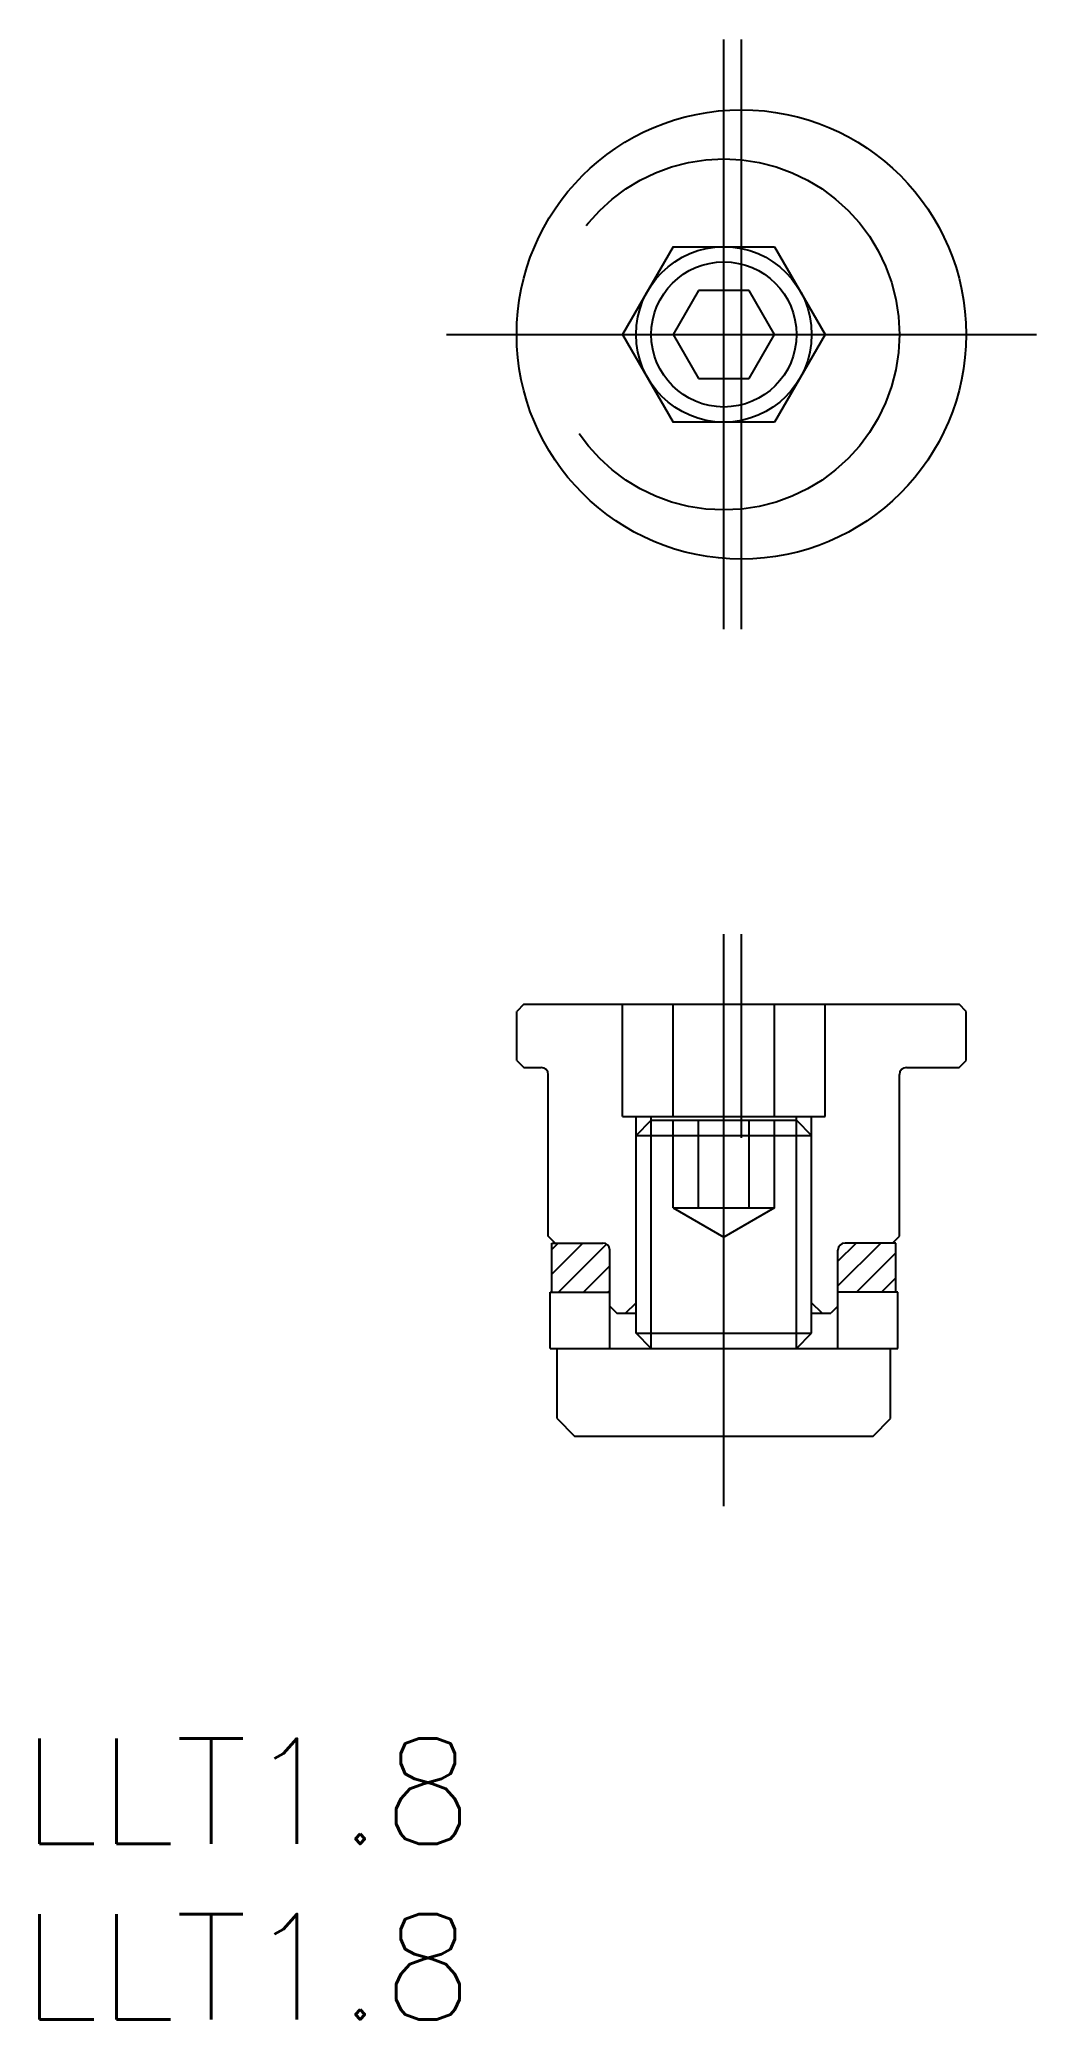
# Model space of a CAD drawing. Extents: x -19.5 to 8.9, y -48 to 8.4.
import ezdxf

# ---------------------------------------------------------------- set-up
doc = ezdxf.new("R2010")
doc.units = 0
doc.linetypes.add('CENTER', pattern=[50.8, 31.75, -6.35, 6.35, -6.35])
doc.linetypes.add('DASHED', pattern=[19.05, 12.7, -6.35])
doc.layers.get('0').update_dxf_attribs({"linetype": 'CONTINUOUS'})
doc.layers.add('CENTER', color=1, linetype='CONTINUOUS')
doc.styles.get("Standard").update_dxf_attribs({"font": 'txt.shx', "height": 3, "bigfont": 'bigfont.shx'})

# ---------------------------------------------------------------- blocks, each defined once
blk = doc.blocks.new('*U2')
at = {"color": 7, "linetype": 'CONTINUOUS'}
blk.add_text('LLT1.8', height=3, dxfattribs=at).set_placement((-20, -43))
blk = doc.blocks.new('*U3')
at = {"color": 7, "linetype": 'CONTINUOUS'}
blk.add_text('LLT1.8', height=3, dxfattribs=at).set_placement((-20, -48))

msp = doc.modelspace()

# ---------------------------------------------------------------- linework, layer by layer
at = {"color": 7, "linetype": 'CONTINUOUS'}
for p, q in [((-1.443, 2.5), (-2.887, 0)), ((-1.443, 2.5), (1.443, 2.5)), ((1.443, 2.5), (2.887, 0)), ((-0.722, 1.25), (-1.443, 0)), ((0.722, 1.25), (-0.722, 1.25)), ((1.443, 0), (0.722, 1.25)), ((-1.443, 0), (-0.722, -1.25)), ((-2.887, 0), (-1.443, -2.5)), ((0.722, -1.25), (1.443, 0)), ((2.887, 0), (1.443, -2.5)), ((-0.722, -1.25), (0.722, -1.25)), ((1.443, -2.5), (-1.443, -2.5)), ((-5.7, -19.083), (-5.9, -19.283)), ((-5.7, -19.083), (6.7, -19.083)), ((-2.887, -22.283), (-2.887, -19.083)), ((-1.443, -22.283), (-1.443, -19.083)), ((1.443, -22.283), (1.443, -19.083)), ((2.887, -22.283), (2.887, -19.083)), ((6.9, -19.283), (6.7, -19.083)), ((-5.9, -20.683), (-5.9, -19.283)), ((6.9, -20.683), (6.9, -19.283)), ((-5.9, -20.683), (-5.7, -20.883)), ((6.7, -20.883), (6.9, -20.683)), ((-5.7, -20.883), (-5.2, -20.883)), ((-5, -25.683), (-5, -21.083)), ((5, -25.683), (5, -21.083)), ((5.2, -20.883), (6.7, -20.883)), ((-2.887, -22.283), (2.887, -22.283)), ((-2.5, -22.816), (-2.067, -22.383)), ((-2.067, -22.383), (-2.067, -22.283)), ((-2.067, -22.383), (2.067, -22.383)), ((2.067, -22.383), (2.067, -22.283)), ((2.067, -22.383), (2.5, -22.816)), ((-2.5, -28.45), (-2.5, -22.816)), ((-2.5, -22.816), (2.5, -22.816)), ((2.5, -28.45), (2.5, -22.816)), ((-4.8, -25.883), (-5, -25.683)), ((-4.9, -27.283), (-4.9, -25.883)), ((-4.9, -25.883), (-3.45, -25.883)), ((4.9, -25.883), (3.45, -25.883)), ((4.8, -25.883), (5, -25.683)), ((4.8, -25.883), (5, -25.683)), ((4.9, -27.283), (4.9, -25.883)), ((-3.25, -28.883), (-3.25, -26.083)), ((3.25, -28.883), (3.25, -26.083)), ((-4.95, -27.283), (-3.25, -27.283)), ((-4.95, -28.883), (-4.95, -27.283)), ((-2.8, -27.883), (-2.5, -27.583)), ((2.8, -27.883), (2.5, -27.583)), ((4.95, -27.283), (3.25, -27.283)), ((4.95, -28.883), (4.95, -27.283)), ((-3.25, -27.683), (-3.05, -27.883)), ((-3.05, -27.883), (-2.5, -27.883)), ((2.5, -27.883), (3.05, -27.883)), ((3.25, -27.683), (3.05, -27.883)), ((-2.067, -28.883), (-2.5, -28.45)), ((-2.5, -28.45), (2.5, -28.45)), ((2.067, -28.883), (2.5, -28.45)), ((-4.95, -28.883), (4.95, -28.883)), ((-4.75, -30.883), (-4.75, -28.883)), ((4.75, -30.883), (4.75, -28.883)), ((-4.75, -30.883), (-4.25, -31.383)), ((4.25, -31.383), (4.75, -30.883)), ((-4.25, -31.383), (4.25, -31.383))]:
    msp.add_line(p, q, dxfattribs=at)
at = {"color": 3, "linetype": 'CONTINUOUS'}
for p, q in [((-2.5, -22.816), (-2.5, -22.283)), ((-2.067, -28.883), (-2.067, -22.383)), ((2.067, -28.883), (2.067, -22.383)), ((2.5, -22.816), (2.5, -22.283)), ((-4.9, -26.77), (-4.013, -25.883)), ((-4.9, -26.063), (-4.72, -25.883)), ((-4.706, -27.283), (-3.339, -25.917)), ((3.25, -27.105), (4.472, -25.883)), ((3.25, -26.398), (3.765, -25.883)), ((3.779, -27.283), (4.9, -26.162)), ((-3.999, -27.283), (-3.25, -26.534)), ((4.486, -27.283), (4.9, -26.87)), ((-3.292, -27.283), (-3.25, -27.241))]:
    msp.add_line(p, q, dxfattribs=at)
at = {"color": 3, "linetype": 'DASHED'}
for p, q in [((-1.443, -24.883), (-1.443, -22.383)), ((-0.722, -24.883), (-0.722, -22.383)), ((0.722, -24.883), (0.722, -22.383)), ((1.443, -24.883), (1.443, -22.383)), ((-1.443, -24.883), (1.443, -24.883)), ((-1.443, -24.883), (0, -25.717)), ((1.443, -24.883), (0, -25.717))]:
    msp.add_line(p, q, dxfattribs=at)
at = {"color": 7, "linetype": 'CONTINUOUS'}
for centre, radius in [((0.5, 0), 6.4), ((0, 0), 2.067)]:
    msp.add_circle(centre, radius, dxfattribs=at)
at = {"color": 3, "linetype": 'DASHED'}
msp.add_circle((0, 0), 5, dxfattribs=at)
at = {"color": 3, "linetype": 'CONTINUOUS'}
msp.add_circle((0, 0), 2.5, dxfattribs=at)
at = {"color": 7, "linetype": 'CONTINUOUS'}
for centre, start, end in [((-5.2, -21.083), 0, 90), ((5.2, -21.083), 90, 180), ((-3.45, -26.083), 0, 90), ((3.45, -26.083), 90, 180)]:
    msp.add_arc(centre, 0.2, start, end, dxfattribs=at)
at = {"layer": 'CENTER', "color": 1, "linetype": 'CENTER'}
for p, q in [((0, -8.4), (0, 8.4)), ((0.5, -8.4), (0.5, 8.4)), ((-7.9, 0), (8.9, 0)), ((0, -33.383), (0, -17.083)), ((0.5, -22.883), (0.5, -17.083))]:
    msp.add_line(p, q, dxfattribs=at)

# ---------------------------------------------------------------- block references
at = {"color": 7, "linetype": 'CONTINUOUS'}
for name in ['*U2', '*U3']:
    msp.add_blockref(name, (0, 0), dxfattribs=at)

doc.saveas('drawing.dxf')
